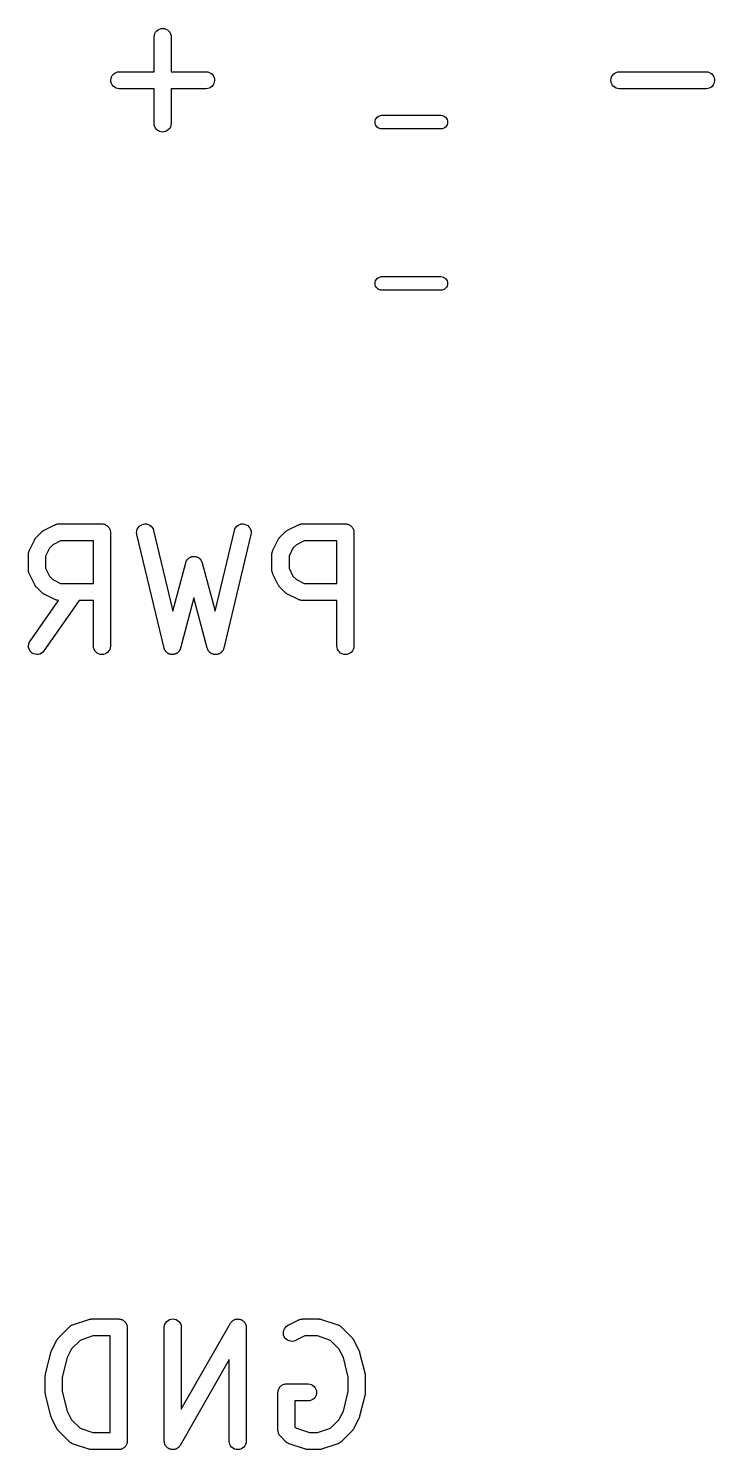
# Model space of a CAD drawing. Extents: x 130.4 to 170.5, y -130.2 to -95.9.
# Drawn here: x 130.39 to 136.43, y -130.23 to -117.72 of the extents above; entities that cross this region are included whole.
import ezdxf

# ---------------------------------------------------------------- set-up
doc = ezdxf.new("R2010")
doc.units = 0
doc.layers.add('BLACK', color=7, linetype='CONTINUOUS')

msp = doc.modelspace()

# ---------------------------------------------------------------- linework, layer by layer
at = {"layer": 'BLACK', "linetype": 'CONTINUOUS'}
for p, q in [((131.513, -117.748), (131.523, -117.737)), ((131.523, -117.737), (131.534, -117.728)), ((131.534, -117.728), (131.547, -117.721)), ((131.547, -117.721), (131.561, -117.717)), ((131.561, -117.717), (131.576, -117.715)), ((131.576, -117.715), (131.59, -117.717)), ((131.59, -117.717), (131.604, -117.721)), ((131.604, -117.721), (131.617, -117.728)), ((131.617, -117.728), (131.628, -117.738)), ((131.5, -117.789), (131.502, -117.775)), ((131.5, -117.79), (131.5, -117.789)), ((131.5, -118.096), (131.5, -117.79)), ((131.502, -117.775), (131.506, -117.761)), ((131.506, -117.761), (131.513, -117.748)), ((131.628, -117.738), (131.637, -117.749)), ((131.637, -117.749), (131.644, -117.762)), ((131.644, -117.762), (131.649, -117.776)), ((131.649, -117.776), (131.65, -117.79)), ((131.65, -117.79), (131.65, -118.096)), ((131.141, -118.118), (131.153, -118.109)), ((131.153, -118.109), (131.165, -118.102)), ((131.165, -118.102), (131.179, -118.098)), ((131.179, -118.098), (131.194, -118.096)), ((131.194, -118.096), (131.5, -118.096)), ((131.65, -118.096), (131.956, -118.096)), ((131.956, -118.096), (131.957, -118.096)), ((131.957, -118.096), (131.972, -118.098)), ((131.972, -118.098), (131.985, -118.102)), ((131.985, -118.102), (131.998, -118.11)), ((131.998, -118.11), (132.01, -118.119)), ((135.541, -118.118), (135.553, -118.109)), ((135.553, -118.109), (135.565, -118.102)), ((135.565, -118.102), (135.579, -118.098)), ((135.579, -118.098), (135.594, -118.096)), ((135.594, -118.096), (136.356, -118.096)), ((136.356, -118.096), (136.357, -118.096)), ((136.357, -118.096), (136.372, -118.098)), ((136.372, -118.098), (136.385, -118.102)), ((136.385, -118.102), (136.398, -118.11)), ((136.398, -118.11), (136.41, -118.119)), ((131.119, -118.171), (131.121, -118.156)), ((131.12, -118.185), (131.119, -118.171)), ((131.125, -118.2), (131.12, -118.185)), ((131.121, -118.156), (131.125, -118.142)), ((131.125, -118.142), (131.132, -118.129)), ((131.131, -118.212), (131.125, -118.2)), ((131.14, -118.224), (131.131, -118.212)), ((131.132, -118.129), (131.141, -118.118)), ((131.152, -118.233), (131.14, -118.224)), ((131.165, -118.24), (131.152, -118.233)), ((131.997, -118.234), (131.985, -118.241)), ((132.009, -118.225), (131.997, -118.234)), ((132.018, -118.213), (132.009, -118.225)), ((132.01, -118.119), (132.019, -118.13)), ((132.025, -118.2), (132.018, -118.213)), ((132.019, -118.13), (132.025, -118.143)), ((132.025, -118.143), (132.03, -118.157)), ((132.029, -118.187), (132.025, -118.2)), ((132.031, -118.172), (132.029, -118.187)), ((132.03, -118.157), (132.031, -118.172)), ((135.519, -118.171), (135.521, -118.156)), ((135.52, -118.185), (135.519, -118.171)), ((135.525, -118.2), (135.52, -118.185)), ((135.521, -118.156), (135.525, -118.142)), ((135.525, -118.142), (135.532, -118.129)), ((135.531, -118.212), (135.525, -118.2)), ((135.54, -118.224), (135.531, -118.212)), ((135.532, -118.129), (135.541, -118.118)), ((135.552, -118.233), (135.54, -118.224)), ((135.565, -118.24), (135.552, -118.233)), ((136.397, -118.234), (136.385, -118.241)), ((136.409, -118.225), (136.397, -118.234)), ((136.418, -118.213), (136.409, -118.225)), ((136.41, -118.119), (136.419, -118.13)), ((136.425, -118.2), (136.418, -118.213)), ((136.419, -118.13), (136.425, -118.143)), ((136.425, -118.143), (136.43, -118.157)), ((136.429, -118.187), (136.425, -118.2)), ((136.431, -118.172), (136.429, -118.187)), ((136.43, -118.157), (136.431, -118.172)), ((131.178, -118.245), (131.165, -118.24)), ((131.193, -118.246), (131.178, -118.245)), ((131.194, -118.246), (131.193, -118.246)), ((131.5, -118.246), (131.194, -118.246)), ((131.5, -118.552), (131.5, -118.246)), ((131.956, -118.246), (131.65, -118.246)), ((131.65, -118.246), (131.65, -118.552)), ((131.971, -118.245), (131.956, -118.246)), ((131.985, -118.241), (131.971, -118.245)), ((135.578, -118.245), (135.565, -118.24)), ((135.593, -118.246), (135.578, -118.245)), ((135.594, -118.246), (135.593, -118.246)), ((136.356, -118.246), (135.594, -118.246)), ((136.371, -118.245), (136.356, -118.246)), ((136.385, -118.241), (136.371, -118.245)), ((133.47, -118.49), (133.481, -118.484)), ((133.481, -118.484), (133.492, -118.481)), ((133.492, -118.481), (133.501, -118.48)), ((133.501, -118.48), (134.024, -118.48)), ((134.024, -118.48), (134.033, -118.481)), ((134.033, -118.481), (134.044, -118.484)), ((134.044, -118.484), (134.055, -118.49)), ((131.501, -118.567), (131.5, -118.552)), ((131.506, -118.581), (131.501, -118.567)), ((131.513, -118.594), (131.506, -118.581)), ((131.522, -118.605), (131.513, -118.594)), ((131.533, -118.615), (131.522, -118.605)), ((131.627, -118.606), (131.616, -118.615)), ((131.637, -118.595), (131.627, -118.606)), ((131.644, -118.582), (131.637, -118.595)), ((131.648, -118.568), (131.644, -118.582)), ((131.65, -118.553), (131.648, -118.568)), ((131.65, -118.552), (131.65, -118.553)), ((133.444, -118.54), (133.445, -118.528)), ((133.445, -118.552), (133.444, -118.54)), ((133.445, -118.528), (133.448, -118.517)), ((133.448, -118.563), (133.445, -118.552)), ((133.448, -118.517), (133.454, -118.507)), ((133.454, -118.573), (133.448, -118.563)), ((133.454, -118.507), (133.461, -118.497)), ((133.461, -118.583), (133.454, -118.573)), ((133.461, -118.497), (133.47, -118.49)), ((133.47, -118.59), (133.461, -118.583)), ((133.481, -118.596), (133.47, -118.59)), ((133.492, -118.599), (133.481, -118.596)), ((133.501, -118.6), (133.492, -118.599)), ((134.024, -118.6), (133.501, -118.6)), ((134.033, -118.599), (134.024, -118.6)), ((134.044, -118.596), (134.033, -118.599)), ((134.055, -118.59), (134.044, -118.596)), ((134.055, -118.49), (134.064, -118.497)), ((134.064, -118.583), (134.055, -118.59)), ((134.064, -118.497), (134.071, -118.507)), ((134.071, -118.573), (134.064, -118.583)), ((134.071, -118.507), (134.077, -118.517)), ((134.077, -118.563), (134.071, -118.573)), ((134.077, -118.517), (134.08, -118.528)), ((134.08, -118.552), (134.077, -118.563)), ((134.08, -118.528), (134.081, -118.54)), ((134.081, -118.54), (134.08, -118.552)), ((131.546, -118.622), (131.533, -118.615)), ((131.56, -118.626), (131.546, -118.622)), ((131.574, -118.627), (131.56, -118.626)), ((131.589, -118.626), (131.574, -118.627)), ((131.603, -118.622), (131.589, -118.626)), ((131.616, -118.615), (131.603, -118.622)), ((133.444, -119.96), (133.445, -119.948)), ((133.445, -119.972), (133.444, -119.96)), ((133.445, -119.948), (133.448, -119.937)), ((133.448, -119.983), (133.445, -119.972)), ((133.448, -119.937), (133.454, -119.927)), ((133.454, -119.993), (133.448, -119.983)), ((133.454, -119.927), (133.461, -119.917)), ((133.461, -119.917), (133.47, -119.91)), ((133.47, -119.91), (133.481, -119.904)), ((133.481, -119.904), (133.492, -119.901)), ((133.492, -119.901), (133.501, -119.9)), ((133.501, -119.9), (134.024, -119.9)), ((134.024, -119.9), (134.033, -119.901)), ((134.033, -119.901), (134.044, -119.904)), ((134.044, -119.904), (134.055, -119.91)), ((134.055, -119.91), (134.064, -119.917)), ((134.064, -119.917), (134.071, -119.927)), ((134.071, -119.927), (134.077, -119.937)), ((134.077, -119.983), (134.071, -119.993)), ((134.077, -119.937), (134.08, -119.948)), ((134.08, -119.972), (134.077, -119.983)), ((134.08, -119.948), (134.081, -119.96)), ((134.081, -119.96), (134.08, -119.972)), ((133.461, -120.003), (133.454, -119.993)), ((133.47, -120.01), (133.461, -120.003)), ((133.481, -120.016), (133.47, -120.01)), ((133.492, -120.019), (133.481, -120.016)), ((133.501, -120.02), (133.492, -120.019)), ((134.024, -120.02), (133.501, -120.02)), ((134.033, -120.019), (134.024, -120.02)), ((134.044, -120.016), (134.033, -120.019)), ((134.055, -120.01), (134.044, -120.016)), ((134.064, -120.003), (134.055, -120.01)), ((134.071, -119.993), (134.064, -120.003)), ((130.531, -122.133), (130.626, -122.085)), ((130.626, -122.085), (130.627, -122.085)), ((130.627, -122.085), (130.629, -122.084)), ((130.629, -122.084), (130.631, -122.083)), ((130.631, -122.083), (130.636, -122.082)), ((130.636, -122.082), (130.641, -122.08)), ((130.641, -122.08), (130.643, -122.079)), ((130.643, -122.079), (130.645, -122.079)), ((130.645, -122.079), (130.65, -122.078)), ((130.65, -122.078), (130.655, -122.078)), ((130.655, -122.078), (130.657, -122.078)), ((130.657, -122.078), (130.66, -122.077)), ((130.66, -122.077), (131.04, -122.077)), ((131.04, -122.077), (131.041, -122.077)), ((131.041, -122.077), (131.041, -122.077)), ((131.041, -122.077), (131.041, -122.077)), ((131.041, -122.077), (131.042, -122.077)), ((131.042, -122.077), (131.049, -122.078)), ((131.049, -122.078), (131.056, -122.079)), ((131.056, -122.079), (131.056, -122.079)), ((131.056, -122.079), (131.056, -122.079)), ((131.056, -122.079), (131.063, -122.081)), ((131.063, -122.081), (131.07, -122.083)), ((131.07, -122.083), (131.07, -122.083)), ((131.07, -122.083), (131.07, -122.083)), ((131.07, -122.083), (131.076, -122.087)), ((131.076, -122.087), (131.082, -122.09)), ((131.082, -122.09), (131.083, -122.09)), ((131.083, -122.09), (131.083, -122.09)), ((131.083, -122.09), (131.088, -122.095)), ((131.088, -122.095), (131.094, -122.1)), ((131.094, -122.1), (131.094, -122.1)), ((131.094, -122.1), (131.094, -122.1)), ((131.094, -122.1), (131.098, -122.105)), ((131.098, -122.105), (131.103, -122.111)), ((131.103, -122.111), (131.103, -122.111)), ((131.103, -122.111), (131.103, -122.111)), ((131.103, -122.111), (131.106, -122.118)), ((131.351, -122.125), (131.358, -122.112)), ((131.358, -122.112), (131.367, -122.101)), ((131.367, -122.101), (131.378, -122.091)), ((131.378, -122.091), (131.391, -122.084)), ((131.391, -122.084), (131.405, -122.079)), ((131.405, -122.079), (131.419, -122.077)), ((131.419, -122.077), (131.434, -122.078)), ((131.434, -122.078), (131.448, -122.082)), ((131.448, -122.082), (131.461, -122.089)), ((131.461, -122.089), (131.473, -122.098)), ((131.473, -122.098), (131.482, -122.109)), ((131.482, -122.109), (131.49, -122.121)), ((132.211, -122.12), (132.218, -122.108)), ((132.218, -122.108), (132.228, -122.097)), ((132.228, -122.097), (132.24, -122.088)), ((132.24, -122.088), (132.253, -122.082)), ((132.253, -122.082), (132.267, -122.078)), ((132.267, -122.078), (132.282, -122.077)), ((132.282, -122.077), (132.296, -122.08)), ((132.296, -122.08), (132.31, -122.084)), ((132.31, -122.084), (132.323, -122.092)), ((132.323, -122.092), (132.334, -122.102)), ((132.334, -122.102), (132.343, -122.113)), ((132.343, -122.113), (132.349, -122.126)), ((132.674, -122.133), (132.769, -122.085)), ((132.769, -122.085), (132.77, -122.085)), ((132.77, -122.085), (132.772, -122.084)), ((132.772, -122.084), (132.774, -122.083)), ((132.774, -122.083), (132.779, -122.082)), ((132.779, -122.082), (132.784, -122.08)), ((132.784, -122.08), (132.786, -122.079)), ((132.786, -122.079), (132.788, -122.079)), ((132.788, -122.079), (132.793, -122.078)), ((132.793, -122.078), (132.798, -122.078)), ((132.798, -122.078), (132.8, -122.078)), ((132.8, -122.078), (132.802, -122.077)), ((132.802, -122.077), (133.183, -122.077)), ((133.183, -122.077), (133.184, -122.077)), ((133.184, -122.077), (133.184, -122.077)), ((133.184, -122.077), (133.184, -122.077)), ((133.184, -122.077), (133.184, -122.077)), ((133.184, -122.077), (133.191, -122.078)), ((133.191, -122.078), (133.198, -122.079)), ((133.198, -122.079), (133.199, -122.079)), ((133.199, -122.079), (133.199, -122.079)), ((133.199, -122.079), (133.206, -122.081)), ((133.206, -122.081), (133.212, -122.083)), ((133.212, -122.083), (133.213, -122.083)), ((133.213, -122.083), (133.213, -122.083)), ((133.213, -122.083), (133.219, -122.087)), ((133.219, -122.087), (133.225, -122.09)), ((133.225, -122.09), (133.225, -122.09)), ((133.225, -122.09), (133.226, -122.09)), ((133.226, -122.09), (133.231, -122.095)), ((133.231, -122.095), (133.237, -122.1)), ((133.237, -122.1), (133.237, -122.1)), ((133.237, -122.1), (133.237, -122.1)), ((133.237, -122.1), (133.241, -122.105)), ((133.241, -122.105), (133.246, -122.111)), ((133.246, -122.111), (133.246, -122.111)), ((133.246, -122.111), (133.246, -122.111)), ((133.246, -122.111), (133.249, -122.118)), ((130.402, -122.309), (130.45, -122.214)), ((130.45, -122.213), (130.452, -122.21)), ((130.45, -122.214), (130.45, -122.213)), ((130.452, -122.21), (130.454, -122.206)), ((130.454, -122.206), (130.456, -122.203)), ((130.456, -122.203), (130.458, -122.201)), ((130.458, -122.201), (130.461, -122.198)), ((130.461, -122.198), (130.464, -122.195)), ((130.464, -122.195), (130.511, -122.147)), ((130.511, -122.147), (130.512, -122.146)), ((130.512, -122.146), (130.515, -122.144)), ((130.515, -122.144), (130.518, -122.141)), ((130.518, -122.141), (130.521, -122.139)), ((130.521, -122.139), (130.523, -122.137)), ((130.523, -122.137), (130.527, -122.135)), ((130.527, -122.135), (130.531, -122.133)), ((130.677, -122.227), (130.609, -122.262)), ((130.965, -122.227), (130.677, -122.227)), ((130.965, -122.601), (130.965, -122.227)), ((131.106, -122.118), (131.11, -122.124)), ((131.11, -122.124), (131.11, -122.124)), ((131.11, -122.124), (131.11, -122.124)), ((131.11, -122.124), (131.112, -122.131)), ((131.112, -122.131), (131.114, -122.138)), ((131.114, -122.138), (131.114, -122.138)), ((131.114, -122.138), (131.114, -122.138)), ((131.114, -122.138), (131.115, -122.145)), ((131.115, -122.145), (131.115, -122.152)), ((131.115, -122.152), (131.115, -123.152)), ((131.346, -122.154), (131.348, -122.14)), ((131.348, -122.169), (131.346, -122.154)), ((131.348, -122.14), (131.351, -122.125)), ((131.348, -122.17), (131.348, -122.169)), ((131.587, -123.17), (131.348, -122.17)), ((131.49, -122.121), (131.494, -122.135)), ((131.494, -122.135), (131.664, -122.846)), ((132.036, -122.846), (132.206, -122.135)), ((132.352, -122.17), (132.113, -123.17)), ((132.206, -122.134), (132.211, -122.12)), ((132.206, -122.135), (132.206, -122.134)), ((132.349, -122.126), (132.353, -122.141)), ((132.354, -122.155), (132.352, -122.17)), ((132.353, -122.141), (132.354, -122.155)), ((132.545, -122.309), (132.592, -122.214)), ((132.592, -122.214), (132.593, -122.213)), ((132.593, -122.213), (132.595, -122.21)), ((132.595, -122.21), (132.597, -122.206)), ((132.597, -122.206), (132.599, -122.203)), ((132.599, -122.203), (132.601, -122.201)), ((132.601, -122.201), (132.604, -122.198)), ((132.604, -122.198), (132.606, -122.195)), ((132.606, -122.195), (132.654, -122.147)), ((132.654, -122.147), (132.655, -122.146)), ((132.655, -122.146), (132.658, -122.144)), ((132.658, -122.144), (132.661, -122.141)), ((132.661, -122.141), (132.664, -122.139)), ((132.664, -122.139), (132.666, -122.137)), ((132.666, -122.137), (132.67, -122.135)), ((132.67, -122.135), (132.674, -122.133)), ((132.82, -122.227), (132.752, -122.262)), ((133.108, -122.227), (132.82, -122.227)), ((133.108, -122.601), (133.108, -122.227)), ((133.249, -122.118), (133.253, -122.124)), ((133.253, -122.124), (133.253, -122.124)), ((133.253, -122.124), (133.253, -122.124)), ((133.253, -122.124), (133.255, -122.131)), ((133.255, -122.131), (133.257, -122.138)), ((133.257, -122.138), (133.257, -122.138)), ((133.257, -122.138), (133.257, -122.138)), ((133.257, -122.138), (133.258, -122.145)), ((133.258, -122.145), (133.258, -122.152)), ((133.258, -122.152), (133.258, -123.152)), ((130.394, -122.337), (130.395, -122.332)), ((130.394, -122.34), (130.394, -122.337)), ((130.394, -122.342), (130.394, -122.34)), ((130.394, -122.343), (130.394, -122.342)), ((130.394, -122.486), (130.394, -122.343)), ((130.395, -122.332), (130.396, -122.327)), ((130.396, -122.325), (130.397, -122.323)), ((130.396, -122.327), (130.396, -122.325)), ((130.397, -122.323), (130.399, -122.318)), ((130.399, -122.318), (130.4, -122.313)), ((130.4, -122.313), (130.401, -122.311)), ((130.401, -122.311), (130.402, -122.309)), ((130.578, -122.292), (130.544, -122.361)), ((130.544, -122.361), (130.544, -122.468)), ((130.609, -122.262), (130.578, -122.292)), ((131.822, -122.369), (131.826, -122.367)), ((131.826, -122.367), (131.829, -122.366)), ((131.829, -122.366), (131.831, -122.365)), ((131.831, -122.365), (131.836, -122.365)), ((131.836, -122.365), (131.841, -122.364)), ((131.841, -122.364), (131.843, -122.364)), ((131.843, -122.364), (131.846, -122.363)), ((131.846, -122.363), (131.851, -122.363)), ((131.851, -122.363), (131.855, -122.363)), ((131.855, -122.363), (131.858, -122.364)), ((131.858, -122.364), (131.86, -122.364)), ((131.86, -122.364), (131.865, -122.365)), ((131.865, -122.365), (131.87, -122.366)), ((131.87, -122.366), (131.872, -122.367)), ((131.872, -122.367), (131.875, -122.367)), ((131.875, -122.367), (131.879, -122.369)), ((132.537, -122.337), (132.538, -122.332)), ((132.537, -122.34), (132.537, -122.337)), ((132.537, -122.342), (132.537, -122.34)), ((132.537, -122.343), (132.537, -122.342)), ((132.537, -122.486), (132.537, -122.343)), ((132.538, -122.332), (132.539, -122.327)), ((132.539, -122.325), (132.54, -122.323)), ((132.539, -122.327), (132.539, -122.325)), ((132.54, -122.323), (132.541, -122.318)), ((132.541, -122.318), (132.543, -122.313)), ((132.543, -122.313), (132.544, -122.311)), ((132.544, -122.311), (132.545, -122.309)), ((132.721, -122.292), (132.687, -122.361)), ((132.687, -122.361), (132.687, -122.468)), ((132.752, -122.262), (132.721, -122.292)), ((130.394, -122.488), (130.394, -122.486)), ((130.394, -122.49), (130.394, -122.488)), ((130.395, -122.495), (130.394, -122.49)), ((130.544, -122.468), (130.578, -122.537)), ((131.664, -122.846), (131.778, -122.419)), ((131.778, -122.418), (131.779, -122.415)), ((131.778, -122.419), (131.778, -122.418)), ((131.779, -122.413), (131.781, -122.409)), ((131.779, -122.415), (131.779, -122.413)), ((131.781, -122.409), (131.783, -122.404)), ((131.783, -122.404), (131.784, -122.402)), ((131.784, -122.402), (131.785, -122.4)), ((131.785, -122.4), (131.788, -122.396)), ((131.788, -122.396), (131.791, -122.392)), ((131.791, -122.392), (131.793, -122.39)), ((131.793, -122.39), (131.794, -122.388)), ((131.794, -122.388), (131.798, -122.385)), ((131.798, -122.385), (131.801, -122.381)), ((131.801, -122.381), (131.803, -122.38)), ((131.803, -122.38), (131.805, -122.378)), ((131.805, -122.378), (131.809, -122.376)), ((131.809, -122.376), (131.813, -122.373)), ((131.813, -122.373), (131.815, -122.372)), ((131.815, -122.372), (131.817, -122.371)), ((131.817, -122.371), (131.822, -122.369)), ((131.879, -122.369), (131.884, -122.371)), ((131.884, -122.371), (131.886, -122.372)), ((131.886, -122.372), (131.888, -122.373)), ((131.888, -122.373), (131.892, -122.376)), ((131.892, -122.376), (131.896, -122.379)), ((131.896, -122.379), (131.898, -122.38)), ((131.898, -122.38), (131.9, -122.382)), ((131.9, -122.382), (131.903, -122.385)), ((131.903, -122.385), (131.907, -122.389)), ((131.907, -122.389), (131.908, -122.391)), ((131.908, -122.391), (131.91, -122.393)), ((131.91, -122.393), (131.912, -122.397)), ((131.912, -122.397), (131.915, -122.401)), ((131.915, -122.401), (131.916, -122.403)), ((131.916, -122.403), (131.917, -122.405)), ((131.917, -122.405), (131.919, -122.41)), ((131.919, -122.41), (131.921, -122.414)), ((131.921, -122.414), (131.922, -122.416)), ((131.922, -122.416), (131.922, -122.419)), ((131.922, -122.419), (132.036, -122.846)), ((132.537, -122.488), (132.537, -122.486)), ((132.537, -122.49), (132.537, -122.488)), ((132.538, -122.495), (132.537, -122.49)), ((132.687, -122.468), (132.721, -122.537)), ((130.395, -122.5), (130.395, -122.495)), ((130.396, -122.502), (130.395, -122.5)), ((130.396, -122.505), (130.396, -122.502)), ((130.398, -122.509), (130.396, -122.505)), ((130.4, -122.514), (130.398, -122.509)), ((130.401, -122.516), (130.4, -122.514)), ((130.402, -122.518), (130.401, -122.516)), ((130.402, -122.519), (130.402, -122.518)), ((130.45, -122.614), (130.402, -122.519)), ((130.452, -122.618), (130.45, -122.614)), ((130.578, -122.537), (130.609, -122.567)), ((130.609, -122.567), (130.677, -122.601)), ((130.677, -122.601), (130.965, -122.601)), ((132.538, -122.5), (132.538, -122.495)), ((132.539, -122.502), (132.538, -122.5)), ((132.539, -122.505), (132.539, -122.502)), ((132.541, -122.509), (132.539, -122.505)), ((132.543, -122.514), (132.541, -122.509)), ((132.544, -122.516), (132.543, -122.514)), ((132.544, -122.518), (132.544, -122.516)), ((132.545, -122.519), (132.544, -122.518)), ((132.592, -122.614), (132.545, -122.519)), ((132.595, -122.618), (132.592, -122.614)), ((132.721, -122.537), (132.752, -122.567)), ((132.752, -122.567), (132.82, -122.601)), ((132.82, -122.601), (133.108, -122.601)), ((130.454, -122.622), (130.452, -122.618)), ((130.456, -122.624), (130.454, -122.622)), ((130.457, -122.627), (130.456, -122.624)), ((130.46, -122.63), (130.457, -122.627)), ((130.463, -122.633), (130.46, -122.63)), ((130.464, -122.634), (130.463, -122.633)), ((130.511, -122.682), (130.464, -122.634)), ((130.515, -122.684), (130.511, -122.682)), ((130.518, -122.687), (130.515, -122.684)), ((130.52, -122.689), (130.518, -122.687)), ((130.523, -122.691), (130.52, -122.689)), ((130.526, -122.693), (130.523, -122.691)), ((130.53, -122.695), (130.526, -122.693)), ((130.531, -122.696), (130.53, -122.695)), ((130.626, -122.743), (130.531, -122.696)), ((131.85, -122.729), (131.732, -123.172)), ((131.968, -123.172), (131.85, -122.729)), ((132.597, -122.622), (132.595, -122.618)), ((132.599, -122.624), (132.597, -122.622)), ((132.6, -122.627), (132.599, -122.624)), ((132.603, -122.63), (132.6, -122.627)), ((132.606, -122.633), (132.603, -122.63)), ((132.606, -122.634), (132.606, -122.633)), ((132.654, -122.682), (132.606, -122.634)), ((132.657, -122.684), (132.654, -122.682)), ((132.66, -122.687), (132.657, -122.684)), ((132.663, -122.689), (132.66, -122.687)), ((132.665, -122.691), (132.663, -122.689)), ((132.669, -122.693), (132.665, -122.691)), ((132.673, -122.695), (132.669, -122.693)), ((132.674, -122.696), (132.673, -122.695)), ((132.769, -122.743), (132.674, -122.696)), ((130.408, -123.109), (130.658, -122.751)), ((130.841, -122.751), (130.53, -123.195)), ((130.628, -122.744), (130.626, -122.743)), ((130.63, -122.745), (130.628, -122.744)), ((130.635, -122.747), (130.63, -122.745)), ((130.64, -122.749), (130.635, -122.747)), ((130.642, -122.749), (130.64, -122.749)), ((130.644, -122.75), (130.642, -122.749)), ((130.649, -122.75), (130.644, -122.75)), ((130.654, -122.751), (130.649, -122.75)), ((130.656, -122.751), (130.654, -122.751)), ((130.658, -122.751), (130.656, -122.751)), ((130.965, -122.751), (130.841, -122.751)), ((130.965, -123.152), (130.965, -122.751)), ((132.771, -122.744), (132.769, -122.743)), ((132.773, -122.745), (132.771, -122.744)), ((132.778, -122.747), (132.773, -122.745)), ((132.783, -122.749), (132.778, -122.747)), ((132.785, -122.749), (132.783, -122.749)), ((132.787, -122.75), (132.785, -122.749)), ((132.792, -122.75), (132.787, -122.75)), ((132.797, -122.751), (132.792, -122.75)), ((132.799, -122.751), (132.797, -122.751)), ((132.801, -122.751), (132.799, -122.751)), ((132.802, -122.751), (132.801, -122.751)), ((133.108, -122.751), (132.802, -122.751)), ((133.108, -123.152), (133.108, -122.751)), ((130.4, -123.122), (130.408, -123.109)), ((130.394, -123.151), (130.396, -123.136)), ((130.395, -123.165), (130.394, -123.151)), ((130.399, -123.179), (130.395, -123.165)), ((130.396, -123.136), (130.4, -123.122)), ((130.406, -123.192), (130.399, -123.179)), ((130.415, -123.204), (130.406, -123.192)), ((130.426, -123.214), (130.415, -123.204)), ((130.438, -123.221), (130.426, -123.214)), ((130.452, -123.225), (130.438, -123.221)), ((130.467, -123.227), (130.452, -123.225)), ((130.481, -123.226), (130.467, -123.227)), ((130.495, -123.223), (130.481, -123.226)), ((130.509, -123.216), (130.495, -123.223)), ((130.52, -123.207), (130.509, -123.216)), ((130.53, -123.196), (130.52, -123.207)), ((130.53, -123.195), (130.53, -123.196)), ((130.967, -123.167), (130.965, -123.152)), ((130.971, -123.181), (130.967, -123.167)), ((130.978, -123.194), (130.971, -123.181)), ((130.987, -123.205), (130.978, -123.194)), ((130.999, -123.215), (130.987, -123.205)), ((131.011, -123.222), (130.999, -123.215)), ((131.025, -123.226), (131.011, -123.222)), ((131.04, -123.227), (131.025, -123.226)), ((131.055, -123.226), (131.04, -123.227)), ((131.069, -123.222), (131.055, -123.226)), ((131.082, -123.215), (131.069, -123.222)), ((131.093, -123.206), (131.082, -123.215)), ((131.102, -123.195), (131.093, -123.206)), ((131.109, -123.182), (131.102, -123.195)), ((131.114, -123.168), (131.109, -123.182)), ((131.115, -123.153), (131.114, -123.168)), ((131.115, -123.152), (131.115, -123.153)), ((131.588, -123.173), (131.587, -123.17)), ((131.588, -123.176), (131.588, -123.173)), ((131.59, -123.18), (131.588, -123.176)), ((131.591, -123.184), (131.59, -123.18)), ((131.593, -123.187), (131.591, -123.184)), ((131.594, -123.19), (131.593, -123.187)), ((131.597, -123.193), (131.594, -123.19)), ((131.599, -123.196), (131.597, -123.193)), ((131.601, -123.199), (131.599, -123.196)), ((131.603, -123.202), (131.601, -123.199)), ((131.606, -123.204), (131.603, -123.202)), ((131.608, -123.207), (131.606, -123.204)), ((131.611, -123.209), (131.608, -123.207)), ((131.614, -123.212), (131.611, -123.209)), ((131.617, -123.214), (131.614, -123.212)), ((131.62, -123.216), (131.617, -123.214)), ((131.623, -123.218), (131.62, -123.216)), ((131.626, -123.219), (131.623, -123.218)), ((131.63, -123.221), (131.626, -123.219)), ((131.633, -123.223), (131.63, -123.221)), ((131.636, -123.223), (131.633, -123.223)), ((131.64, -123.225), (131.636, -123.223)), ((131.644, -123.225), (131.64, -123.225)), ((131.647, -123.226), (131.644, -123.225)), ((131.651, -123.227), (131.647, -123.226)), ((131.654, -123.227), (131.651, -123.227)), ((131.658, -123.227), (131.654, -123.227)), ((131.662, -123.227), (131.658, -123.227)), ((131.665, -123.227), (131.662, -123.227)), ((131.669, -123.227), (131.665, -123.227)), ((131.673, -123.226), (131.669, -123.227)), ((131.676, -123.225), (131.673, -123.226)), ((131.68, -123.224), (131.676, -123.225)), ((131.683, -123.224), (131.68, -123.224)), ((131.687, -123.222), (131.683, -123.224)), ((131.69, -123.221), (131.687, -123.222)), ((131.693, -123.219), (131.69, -123.221)), ((131.696, -123.218), (131.693, -123.219)), ((131.7, -123.215), (131.696, -123.218)), ((131.703, -123.214), (131.7, -123.215)), ((131.706, -123.211), (131.703, -123.214)), ((131.708, -123.209), (131.706, -123.211)), ((131.711, -123.206), (131.708, -123.209)), ((131.714, -123.204), (131.711, -123.206)), ((131.716, -123.201), (131.714, -123.204)), ((131.719, -123.199), (131.716, -123.201)), ((131.721, -123.195), (131.719, -123.199)), ((131.723, -123.192), (131.721, -123.195)), ((131.725, -123.189), (131.723, -123.192)), ((131.726, -123.186), (131.725, -123.189)), ((131.728, -123.183), (131.726, -123.186)), ((131.73, -123.179), (131.728, -123.183)), ((131.732, -123.173), (131.73, -123.176)), ((131.73, -123.176), (131.73, -123.179)), ((131.732, -123.172), (131.732, -123.173)), ((131.969, -123.175), (131.968, -123.172)), ((131.97, -123.178), (131.969, -123.175)), ((131.972, -123.182), (131.97, -123.178)), ((131.973, -123.185), (131.972, -123.182)), ((131.975, -123.188), (131.973, -123.185)), ((131.976, -123.191), (131.975, -123.188)), ((131.979, -123.195), (131.976, -123.191)), ((131.981, -123.198), (131.979, -123.195)), ((131.983, -123.2), (131.981, -123.198)), ((131.985, -123.203), (131.983, -123.2)), ((131.988, -123.206), (131.985, -123.203)), ((131.991, -123.209), (131.988, -123.206)), ((131.994, -123.211), (131.991, -123.209)), ((131.996, -123.213), (131.994, -123.211)), ((132, -123.215), (131.996, -123.213)), ((132.003, -123.217), (132, -123.215)), ((132.006, -123.219), (132.003, -123.217)), ((132.009, -123.22), (132.006, -123.219)), ((132.012, -123.222), (132.009, -123.22)), ((132.016, -123.223), (132.012, -123.222)), ((132.019, -123.224), (132.016, -123.223)), ((132.023, -123.225), (132.019, -123.224)), ((132.026, -123.226), (132.023, -123.225)), ((132.03, -123.227), (132.026, -123.226)), ((132.034, -123.227), (132.03, -123.227)), ((132.037, -123.227), (132.034, -123.227)), ((132.041, -123.227), (132.037, -123.227)), ((132.045, -123.227), (132.041, -123.227)), ((132.048, -123.227), (132.045, -123.227)), ((132.052, -123.227), (132.048, -123.227)), ((132.055, -123.226), (132.052, -123.227)), ((132.059, -123.225), (132.055, -123.226)), ((132.063, -123.224), (132.059, -123.225)), ((132.066, -123.223), (132.063, -123.224)), ((132.069, -123.221), (132.066, -123.223)), ((132.073, -123.22), (132.069, -123.221)), ((132.076, -123.218), (132.073, -123.22)), ((132.079, -123.217), (132.076, -123.218)), ((132.082, -123.214), (132.079, -123.217)), ((132.086, -123.212), (132.082, -123.214)), ((132.088, -123.21), (132.086, -123.212)), ((132.091, -123.208), (132.088, -123.21)), ((132.093, -123.205), (132.091, -123.208)), ((132.096, -123.202), (132.093, -123.205)), ((132.098, -123.2), (132.096, -123.202)), ((132.101, -123.197), (132.098, -123.2)), ((132.103, -123.194), (132.101, -123.197)), ((132.105, -123.191), (132.103, -123.194)), ((132.106, -123.187), (132.105, -123.191)), ((132.108, -123.185), (132.106, -123.187)), ((132.11, -123.181), (132.108, -123.185)), ((132.111, -123.177), (132.11, -123.181)), ((132.112, -123.174), (132.111, -123.177)), ((132.113, -123.171), (132.112, -123.174)), ((132.113, -123.17), (132.113, -123.171)), ((133.11, -123.167), (133.108, -123.152)), ((133.114, -123.181), (133.11, -123.167)), ((133.121, -123.194), (133.114, -123.181)), ((133.13, -123.205), (133.121, -123.194)), ((133.141, -123.215), (133.13, -123.205)), ((133.154, -123.222), (133.141, -123.215)), ((133.168, -123.226), (133.154, -123.222)), ((133.183, -123.227), (133.168, -123.226)), ((133.197, -123.226), (133.183, -123.227)), ((133.211, -123.222), (133.197, -123.226)), ((133.224, -123.215), (133.211, -123.222)), ((133.236, -123.206), (133.224, -123.215)), ((133.245, -123.195), (133.236, -123.206)), ((133.252, -123.182), (133.245, -123.195)), ((133.257, -123.168), (133.252, -123.182)), ((133.258, -123.153), (133.257, -123.168)), ((133.258, -123.152), (133.258, -123.153)), ((130.783, -129.129), (130.926, -129.081)), ((130.926, -129.081), (130.927, -129.081)), ((130.927, -129.081), (130.931, -129.08)), ((130.931, -129.08), (130.935, -129.079)), ((130.935, -129.079), (130.939, -129.079)), ((130.939, -129.079), (130.942, -129.078)), ((130.942, -129.078), (130.946, -129.078)), ((130.946, -129.078), (130.95, -129.077)), ((130.95, -129.077), (131.188, -129.077)), ((131.188, -129.077), (131.189, -129.077)), ((131.189, -129.077), (131.189, -129.077)), ((131.189, -129.077), (131.189, -129.077)), ((131.189, -129.077), (131.189, -129.077)), ((131.189, -129.077), (131.196, -129.078)), ((131.196, -129.078), (131.203, -129.079)), ((131.203, -129.079), (131.203, -129.079)), ((131.203, -129.079), (131.204, -129.079)), ((131.204, -129.079), (131.21, -129.081)), ((131.21, -129.081), (131.217, -129.083)), ((131.217, -129.083), (131.217, -129.083)), ((131.217, -129.083), (131.218, -129.083)), ((131.218, -129.083), (131.224, -129.087)), ((131.224, -129.087), (131.23, -129.09)), ((131.23, -129.09), (131.23, -129.09)), ((131.23, -129.09), (131.23, -129.09)), ((131.23, -129.09), (131.236, -129.095)), ((131.236, -129.095), (131.241, -129.1)), ((131.241, -129.1), (131.241, -129.1)), ((131.241, -129.1), (131.242, -129.1)), ((131.242, -129.1), (131.246, -129.105)), ((131.246, -129.105), (131.251, -129.111)), ((131.251, -129.111), (131.251, -129.111)), ((131.251, -129.111), (131.251, -129.111)), ((131.251, -129.111), (131.254, -129.118)), ((131.254, -129.118), (131.257, -129.124)), ((131.591, -129.137), (131.595, -129.123)), ((131.595, -129.123), (131.602, -129.11)), ((131.602, -129.11), (131.612, -129.099)), ((131.612, -129.099), (131.623, -129.09)), ((131.623, -129.09), (131.636, -129.083)), ((131.636, -129.083), (131.65, -129.079)), ((131.65, -129.079), (131.665, -129.077)), ((131.665, -129.077), (131.679, -129.079)), ((131.679, -129.079), (131.693, -129.083)), ((131.693, -129.083), (131.706, -129.09)), ((131.706, -129.09), (131.718, -129.1)), ((131.718, -129.1), (131.727, -129.111)), ((131.727, -129.111), (131.734, -129.124)), ((131.739, -129.87), (132.171, -129.115)), ((132.171, -129.114), (132.173, -129.112)), ((132.171, -129.115), (132.171, -129.114)), ((132.173, -129.112), (132.174, -129.11)), ((132.174, -129.11), (132.177, -129.106)), ((132.177, -129.106), (132.18, -129.102)), ((132.18, -129.102), (132.182, -129.101)), ((132.182, -129.101), (132.183, -129.099)), ((132.183, -129.099), (132.187, -129.096)), ((132.187, -129.096), (132.191, -129.093)), ((132.191, -129.093), (132.193, -129.091)), ((132.193, -129.091), (132.195, -129.09)), ((132.195, -129.09), (132.199, -129.087)), ((132.199, -129.087), (132.203, -129.085)), ((132.203, -129.085), (132.205, -129.084)), ((132.205, -129.084), (132.208, -129.083)), ((132.208, -129.083), (132.212, -129.081)), ((132.212, -129.081), (132.217, -129.08)), ((132.217, -129.08), (132.219, -129.079)), ((132.219, -129.079), (132.222, -129.079)), ((132.222, -129.079), (132.226, -129.078)), ((132.226, -129.078), (132.231, -129.078)), ((132.231, -129.078), (132.234, -129.078)), ((132.234, -129.078), (132.236, -129.077)), ((132.236, -129.077), (132.241, -129.078)), ((132.241, -129.078), (132.246, -129.078)), ((132.246, -129.078), (132.248, -129.079)), ((132.248, -129.079), (132.251, -129.079)), ((132.251, -129.079), (132.255, -129.08)), ((132.255, -129.08), (132.26, -129.081)), ((132.26, -129.081), (132.262, -129.082)), ((132.262, -129.082), (132.265, -129.083)), ((132.265, -129.083), (132.269, -129.086)), ((132.269, -129.086), (132.273, -129.088)), ((132.273, -129.088), (132.275, -129.089)), ((132.275, -129.089), (132.278, -129.09)), ((132.278, -129.09), (132.281, -129.093)), ((132.281, -129.093), (132.285, -129.096)), ((132.285, -129.096), (132.287, -129.098)), ((132.287, -129.098), (132.289, -129.1)), ((132.289, -129.1), (132.292, -129.103)), ((132.292, -129.103), (132.295, -129.107)), ((132.295, -129.107), (132.297, -129.109)), ((132.297, -129.109), (132.298, -129.111)), ((132.298, -129.111), (132.3, -129.115)), ((132.3, -129.115), (132.303, -129.119)), ((132.303, -129.119), (132.304, -129.122)), ((132.304, -129.122), (132.305, -129.124)), ((132.678, -129.133), (132.774, -129.085)), ((132.774, -129.085), (132.775, -129.085)), ((132.775, -129.085), (132.777, -129.084)), ((132.777, -129.084), (132.779, -129.083)), ((132.779, -129.083), (132.783, -129.082)), ((132.783, -129.082), (132.788, -129.08)), ((132.788, -129.08), (132.79, -129.079)), ((132.79, -129.079), (132.793, -129.079)), ((132.793, -129.079), (132.798, -129.078)), ((132.798, -129.078), (132.803, -129.078)), ((132.803, -129.078), (132.805, -129.078)), ((132.805, -129.078), (132.807, -129.077)), ((132.807, -129.077), (132.95, -129.077)), ((132.95, -129.077), (132.951, -129.077)), ((132.951, -129.077), (132.955, -129.078)), ((132.955, -129.078), (132.959, -129.078)), ((132.959, -129.078), (132.962, -129.079)), ((132.962, -129.079), (132.966, -129.079)), ((132.966, -129.079), (132.97, -129.08)), ((132.97, -129.08), (132.974, -129.081)), ((132.974, -129.081), (133.117, -129.129)), ((130.652, -129.251), (130.653, -129.248)), ((130.653, -129.248), (130.656, -129.245)), ((130.656, -129.245), (130.659, -129.242)), ((130.659, -129.242), (130.754, -129.147)), ((130.754, -129.147), (130.755, -129.146)), ((130.755, -129.146), (130.757, -129.145)), ((130.757, -129.145), (130.758, -129.143)), ((130.758, -129.143), (130.762, -129.14)), ((130.762, -129.14), (130.766, -129.137)), ((130.766, -129.137), (130.768, -129.136)), ((130.768, -129.136), (130.77, -129.135)), ((130.77, -129.135), (130.775, -129.133)), ((130.775, -129.133), (130.779, -129.13)), ((130.779, -129.13), (130.781, -129.13)), ((130.781, -129.13), (130.783, -129.129)), ((130.962, -129.227), (130.848, -129.266)), ((131.113, -129.227), (130.962, -129.227)), ((131.113, -130.077), (131.113, -129.227)), ((131.257, -129.124), (131.258, -129.124)), ((131.258, -129.124), (131.258, -129.124)), ((131.258, -129.124), (131.26, -129.131)), ((131.26, -129.131), (131.262, -129.138)), ((131.262, -129.138), (131.262, -129.138)), ((131.262, -129.138), (131.262, -129.138)), ((131.262, -129.138), (131.262, -129.145)), ((131.262, -129.145), (131.263, -129.152)), ((131.263, -129.152), (131.263, -130.152)), ((131.589, -129.151), (131.591, -129.137)), ((131.589, -129.152), (131.589, -129.151)), ((131.589, -130.152), (131.589, -129.152)), ((131.734, -129.124), (131.738, -129.138)), ((131.738, -129.138), (131.739, -129.152)), ((131.739, -129.152), (131.739, -129.87)), ((132.305, -129.124), (132.306, -129.128)), ((132.306, -129.128), (132.308, -129.133)), ((132.308, -129.133), (132.309, -129.135)), ((132.309, -129.135), (132.309, -129.138)), ((132.309, -129.138), (132.31, -129.143)), ((132.31, -129.143), (132.311, -129.147)), ((132.311, -129.147), (132.31, -129.15)), ((132.31, -129.15), (132.311, -129.152)), ((132.311, -129.152), (132.311, -130.152)), ((132.637, -129.205), (132.638, -129.19)), ((132.639, -129.219), (132.637, -129.205)), ((132.638, -129.19), (132.641, -129.176)), ((132.645, -129.233), (132.639, -129.219)), ((132.641, -129.176), (132.647, -129.163)), ((132.652, -129.246), (132.645, -129.233)), ((132.647, -129.163), (132.655, -129.151)), ((132.662, -129.256), (132.652, -129.246)), ((132.655, -129.151), (132.666, -129.141)), ((132.666, -129.141), (132.678, -129.133)), ((132.825, -129.227), (132.745, -129.267)), ((132.938, -129.227), (132.825, -129.227)), ((133.052, -129.266), (132.938, -129.227)), ((133.117, -129.129), (133.118, -129.129)), ((133.118, -129.129), (133.12, -129.13)), ((133.12, -129.13), (133.122, -129.131)), ((133.122, -129.131), (133.126, -129.133)), ((133.126, -129.133), (133.131, -129.135)), ((133.131, -129.135), (133.133, -129.137)), ((133.133, -129.137), (133.135, -129.138)), ((133.135, -129.138), (133.139, -129.141)), ((133.139, -129.141), (133.143, -129.144)), ((133.143, -129.144), (133.144, -129.146)), ((133.144, -129.146), (133.146, -129.147)), ((133.146, -129.147), (133.241, -129.242)), ((133.241, -129.242), (133.242, -129.243)), ((133.242, -129.243), (133.244, -129.246)), ((133.244, -129.246), (133.247, -129.249)), ((130.544, -129.563), (130.592, -129.372)), ((130.592, -129.371), (130.594, -129.364)), ((130.592, -129.372), (130.592, -129.371)), ((130.592, -129.371), (130.592, -129.371)), ((130.592, -129.371), (130.592, -129.371)), ((130.594, -129.364), (130.597, -129.358)), ((130.597, -129.357), (130.645, -129.262)), ((130.597, -129.358), (130.597, -129.357)), ((130.597, -129.357), (130.597, -129.357)), ((130.645, -129.261), (130.648, -129.257)), ((130.645, -129.262), (130.645, -129.261)), ((130.648, -129.257), (130.65, -129.254)), ((130.65, -129.254), (130.652, -129.251)), ((130.774, -129.34), (130.735, -129.417)), ((130.848, -129.266), (130.774, -129.34)), ((132.674, -129.265), (132.662, -129.256)), ((132.687, -129.271), (132.674, -129.265)), ((132.702, -129.274), (132.687, -129.271)), ((132.716, -129.275), (132.702, -129.274)), ((132.731, -129.273), (132.716, -129.275)), ((132.745, -129.268), (132.731, -129.273)), ((132.745, -129.267), (132.745, -129.268)), ((133.126, -129.34), (133.052, -129.266)), ((133.165, -129.417), (133.126, -129.34)), ((133.247, -129.249), (133.249, -129.252)), ((133.249, -129.252), (133.251, -129.254)), ((133.251, -129.254), (133.253, -129.258)), ((133.253, -129.258), (133.255, -129.262)), ((133.255, -129.262), (133.303, -129.357)), ((133.303, -129.357), (133.303, -129.358)), ((133.303, -129.358), (133.303, -129.358)), ((133.303, -129.358), (133.304, -129.358)), ((133.304, -129.358), (133.306, -129.365)), ((133.306, -129.365), (133.308, -129.372)), ((133.308, -129.372), (133.308, -129.372)), ((133.308, -129.372), (133.308, -129.372)), ((133.308, -129.372), (133.356, -129.563)), ((130.735, -129.417), (130.692, -129.59)), ((132.161, -129.435), (131.729, -130.19)), ((132.161, -130.152), (132.161, -129.435)), ((133.208, -129.59), (133.165, -129.417)), ((130.542, -129.577), (130.543, -129.571)), ((130.542, -129.579), (130.542, -129.577)), ((130.542, -129.58), (130.542, -129.579)), ((130.542, -129.581), (130.542, -129.58)), ((130.542, -129.724), (130.542, -129.581)), ((130.543, -129.565), (130.544, -129.564)), ((130.543, -129.571), (130.543, -129.565)), ((130.544, -129.564), (130.544, -129.563)), ((130.692, -129.59), (130.692, -129.715)), ((133.208, -129.715), (133.208, -129.59)), ((133.356, -129.563), (133.356, -129.564)), ((133.356, -129.564), (133.357, -129.565)), ((133.357, -129.565), (133.357, -129.566)), ((133.357, -129.566), (133.357, -129.572)), ((133.357, -129.572), (133.358, -129.578)), ((133.358, -129.578), (133.358, -129.58)), ((133.358, -129.58), (133.358, -129.581)), ((133.358, -129.581), (133.358, -129.724)), ((130.542, -129.725), (130.542, -129.724)), ((130.542, -129.726), (130.542, -129.725)), ((130.543, -129.732), (130.542, -129.726)), ((130.543, -129.738), (130.543, -129.732)), ((130.543, -129.74), (130.543, -129.738)), ((130.544, -129.741), (130.543, -129.74)), ((130.544, -129.742), (130.544, -129.741)), ((130.592, -129.932), (130.544, -129.742)), ((130.692, -129.715), (130.735, -129.888)), ((132.589, -129.723), (132.59, -129.716)), ((132.589, -129.724), (132.589, -129.723)), ((132.589, -129.723), (132.589, -129.723)), ((132.589, -129.723), (132.589, -129.723)), ((132.589, -129.723), (132.589, -129.723)), ((132.589, -130.057), (132.589, -129.724)), ((132.59, -129.716), (132.591, -129.709)), ((132.591, -129.708), (132.593, -129.702)), ((132.591, -129.709), (132.591, -129.708)), ((132.591, -129.708), (132.591, -129.708)), ((132.593, -129.702), (132.595, -129.695)), ((132.595, -129.694), (132.599, -129.688)), ((132.595, -129.695), (132.595, -129.694)), ((132.595, -129.695), (132.595, -129.695)), ((132.599, -129.688), (132.602, -129.682)), ((132.602, -129.681), (132.607, -129.676)), ((132.602, -129.682), (132.602, -129.681)), ((132.602, -129.682), (132.602, -129.682)), ((132.607, -129.676), (132.611, -129.671)), ((132.611, -129.671), (132.612, -129.67)), ((132.612, -129.67), (132.617, -129.666)), ((132.612, -129.67), (132.612, -129.67)), ((132.617, -129.666), (132.623, -129.661)), ((132.623, -129.661), (132.629, -129.658)), ((132.623, -129.661), (132.623, -129.661)), ((132.623, -129.661), (132.623, -129.661)), ((132.629, -129.658), (132.636, -129.654)), ((132.636, -129.654), (132.643, -129.652)), ((132.636, -129.654), (132.636, -129.654)), ((132.636, -129.654), (132.636, -129.654)), ((132.643, -129.652), (132.65, -129.65)), ((132.65, -129.65), (132.657, -129.649)), ((132.65, -129.65), (132.65, -129.65)), ((132.65, -129.65), (132.65, -129.65)), ((132.657, -129.649), (132.664, -129.649)), ((132.664, -129.649), (132.855, -129.649)), ((132.855, -129.649), (132.856, -129.649)), ((132.856, -129.649), (132.87, -129.65)), ((132.87, -129.65), (132.884, -129.655)), ((132.884, -129.655), (132.897, -129.662)), ((132.897, -129.662), (132.908, -129.671)), ((132.908, -129.671), (132.918, -129.683)), ((132.918, -129.683), (132.924, -129.696)), ((132.924, -129.696), (132.928, -129.71)), ((132.928, -129.739), (132.924, -129.753)), ((132.928, -129.71), (132.93, -129.724)), ((132.93, -129.724), (132.928, -129.739)), ((133.165, -129.888), (133.208, -129.715)), ((133.356, -129.742), (133.308, -129.932)), ((133.357, -129.739), (133.356, -129.741)), ((133.356, -129.741), (133.356, -129.742)), ((133.358, -129.728), (133.357, -129.733)), ((133.357, -129.733), (133.357, -129.739)), ((133.358, -129.724), (133.358, -129.725)), ((133.358, -129.725), (133.358, -129.726)), ((133.358, -129.726), (133.358, -129.728)), ((132.855, -129.799), (132.739, -129.799)), ((132.739, -129.799), (132.739, -130.026)), ((132.869, -129.797), (132.855, -129.799)), ((132.883, -129.793), (132.869, -129.797)), ((132.896, -129.786), (132.883, -129.793)), ((132.908, -129.777), (132.896, -129.786)), ((132.917, -129.766), (132.908, -129.777)), ((132.924, -129.753), (132.917, -129.766)), ((130.592, -129.933), (130.592, -129.932)), ((130.594, -129.94), (130.592, -129.933)), ((130.592, -129.933), (130.592, -129.933)), ((130.596, -129.946), (130.594, -129.94)), ((130.597, -129.947), (130.596, -129.946)), ((130.597, -129.948), (130.597, -129.947)), ((130.597, -129.947), (130.597, -129.947)), ((130.645, -130.043), (130.597, -129.948)), ((130.735, -129.888), (130.774, -129.965)), ((130.774, -129.965), (130.848, -130.039)), ((133.052, -130.039), (133.126, -129.965)), ((133.126, -129.965), (133.165, -129.888)), ((133.303, -129.948), (133.255, -130.043)), ((133.306, -129.941), (133.303, -129.947)), ((133.303, -129.947), (133.303, -129.948)), ((133.303, -129.948), (133.303, -129.948)), ((133.308, -129.934), (133.306, -129.941)), ((133.308, -129.932), (133.308, -129.933)), ((133.308, -129.933), (133.308, -129.934)), ((133.308, -129.934), (133.308, -129.934)), ((130.647, -130.047), (130.645, -130.043)), ((130.649, -130.05), (130.647, -130.047)), ((130.651, -130.053), (130.649, -130.05)), ((130.653, -130.055), (130.651, -130.053)), ((130.656, -130.059), (130.653, -130.055)), ((130.658, -130.062), (130.656, -130.059)), ((130.659, -130.063), (130.658, -130.062)), ((130.754, -130.158), (130.659, -130.063)), ((130.848, -130.039), (130.962, -130.077)), ((130.962, -130.077), (131.113, -130.077)), ((132.59, -130.064), (132.589, -130.057)), ((132.591, -130.071), (132.59, -130.064)), ((132.591, -130.072), (132.591, -130.071)), ((132.591, -130.071), (132.591, -130.071)), ((132.593, -130.078), (132.591, -130.072)), ((132.595, -130.085), (132.593, -130.078)), ((132.595, -130.086), (132.595, -130.085)), ((132.595, -130.085), (132.595, -130.085)), ((132.598, -130.092), (132.595, -130.086)), ((132.601, -130.098), (132.598, -130.092)), ((132.602, -130.098), (132.601, -130.098)), ((132.602, -130.099), (132.602, -130.098)), ((132.606, -130.104), (132.602, -130.099)), ((132.611, -130.109), (132.606, -130.104)), ((132.611, -130.11), (132.611, -130.109)), ((132.659, -130.158), (132.611, -130.11)), ((132.611, -130.11), (132.611, -130.11)), ((132.611, -130.11), (132.611, -130.11)), ((132.611, -130.11), (132.611, -130.11)), ((132.739, -130.026), (132.752, -130.039)), ((132.752, -130.039), (132.867, -130.077)), ((132.867, -130.077), (132.938, -130.077)), ((132.938, -130.077), (133.052, -130.039)), ((133.241, -130.063), (133.146, -130.158)), ((133.244, -130.059), (133.241, -130.063)), ((133.247, -130.056), (133.244, -130.059)), ((133.248, -130.054), (133.247, -130.056)), ((133.25, -130.051), (133.248, -130.054)), ((133.252, -130.048), (133.25, -130.051)), ((133.255, -130.044), (133.252, -130.048)), ((133.255, -130.043), (133.255, -130.044)), ((130.756, -130.159), (130.754, -130.158)), ((130.757, -130.161), (130.756, -130.159)), ((130.761, -130.164), (130.757, -130.161)), ((130.765, -130.167), (130.761, -130.164)), ((130.767, -130.168), (130.765, -130.167)), ((130.769, -130.169), (130.767, -130.168)), ((130.774, -130.172), (130.769, -130.169)), ((130.778, -130.174), (130.774, -130.172)), ((130.78, -130.175), (130.778, -130.174)), ((130.782, -130.176), (130.78, -130.175)), ((130.783, -130.176), (130.782, -130.176)), ((130.926, -130.224), (130.783, -130.176)), ((130.93, -130.224), (130.926, -130.224)), ((130.934, -130.226), (130.93, -130.224)), ((130.938, -130.226), (130.934, -130.226)), ((130.941, -130.227), (130.938, -130.226)), ((130.945, -130.227), (130.941, -130.227)), ((130.949, -130.227), (130.945, -130.227)), ((130.95, -130.227), (130.949, -130.227)), ((131.188, -130.227), (130.95, -130.227)), ((131.195, -130.227), (131.188, -130.227)), ((131.202, -130.226), (131.195, -130.227)), ((131.203, -130.226), (131.202, -130.226)), ((131.202, -130.226), (131.202, -130.226)), ((131.209, -130.224), (131.203, -130.226)), ((131.216, -130.222), (131.209, -130.224)), ((131.217, -130.222), (131.216, -130.222)), ((131.216, -130.222), (131.216, -130.222)), ((131.223, -130.218), (131.217, -130.222)), ((131.229, -130.215), (131.223, -130.218)), ((131.23, -130.215), (131.229, -130.215)), ((131.229, -130.215), (131.229, -130.215)), ((131.235, -130.21), (131.23, -130.215)), ((131.241, -130.206), (131.235, -130.21)), ((131.245, -130.2), (131.241, -130.206)), ((131.241, -130.206), (131.241, -130.206)), ((131.241, -130.206), (131.241, -130.206)), ((131.25, -130.195), (131.245, -130.2)), ((131.254, -130.188), (131.25, -130.194)), ((131.25, -130.194), (131.25, -130.195)), ((131.25, -130.195), (131.25, -130.195)), ((131.257, -130.182), (131.254, -130.188)), ((131.259, -130.175), (131.257, -130.181)), ((131.257, -130.181), (131.257, -130.182)), ((131.257, -130.182), (131.257, -130.182)), ((131.261, -130.168), (131.259, -130.175)), ((131.262, -130.167), (131.261, -130.168)), ((131.261, -130.168), (131.261, -130.168)), ((131.263, -130.153), (131.262, -130.16)), ((131.262, -130.16), (131.262, -130.167)), ((131.263, -130.152), (131.263, -130.153)), ((131.263, -130.153), (131.263, -130.153)), ((131.263, -130.153), (131.263, -130.153)), ((131.263, -130.153), (131.263, -130.153)), ((131.59, -130.155), (131.589, -130.152)), ((131.589, -130.157), (131.59, -130.155)), ((131.59, -130.162), (131.589, -130.157)), ((131.591, -130.167), (131.59, -130.162)), ((131.591, -130.169), (131.591, -130.167)), ((131.592, -130.172), (131.591, -130.169)), ((131.594, -130.176), (131.592, -130.172)), ((131.595, -130.181), (131.594, -130.176)), ((131.596, -130.183), (131.595, -130.181)), ((131.597, -130.186), (131.596, -130.183)), ((131.6, -130.19), (131.597, -130.186)), ((131.602, -130.194), (131.6, -130.19)), ((131.603, -130.196), (131.602, -130.194)), ((131.605, -130.198), (131.603, -130.196)), ((131.608, -130.202), (131.605, -130.198)), ((131.611, -130.205), (131.608, -130.202)), ((131.613, -130.207), (131.611, -130.205)), ((131.615, -130.209), (131.613, -130.207)), ((131.619, -130.211), (131.615, -130.209)), ((131.622, -130.215), (131.619, -130.211)), ((131.625, -130.216), (131.622, -130.215)), ((131.627, -130.217), (131.625, -130.216)), ((131.631, -130.219), (131.627, -130.217)), ((131.635, -130.222), (131.631, -130.219)), ((131.638, -130.222), (131.635, -130.222)), ((131.64, -130.223), (131.638, -130.222)), ((131.645, -130.224), (131.64, -130.223)), ((131.649, -130.226), (131.645, -130.224)), ((131.652, -130.226), (131.649, -130.226)), ((131.654, -130.227), (131.652, -130.226)), ((131.659, -130.227), (131.654, -130.227)), ((131.664, -130.227), (131.659, -130.227)), ((131.666, -130.227), (131.664, -130.227)), ((131.669, -130.227), (131.666, -130.227)), ((131.674, -130.226), (131.669, -130.227)), ((131.678, -130.226), (131.674, -130.226)), ((131.681, -130.225), (131.678, -130.226)), ((131.683, -130.225), (131.681, -130.225)), ((131.688, -130.223), (131.683, -130.225)), ((131.692, -130.222), (131.688, -130.223)), ((131.695, -130.221), (131.692, -130.222)), ((131.697, -130.22), (131.695, -130.221)), ((131.701, -130.217), (131.697, -130.22)), ((131.705, -130.215), (131.701, -130.217)), ((131.707, -130.214), (131.705, -130.215)), ((131.709, -130.212), (131.707, -130.214)), ((131.713, -130.209), (131.709, -130.212)), ((131.717, -130.206), (131.713, -130.209)), ((131.718, -130.204), (131.717, -130.206)), ((131.72, -130.202), (131.718, -130.204)), ((131.723, -130.198), (131.72, -130.202)), ((131.726, -130.195), (131.723, -130.198)), ((131.727, -130.193), (131.726, -130.195)), ((131.729, -130.19), (131.727, -130.193)), ((131.729, -130.19), (131.729, -130.19)), ((132.162, -130.167), (132.161, -130.152)), ((132.166, -130.181), (132.162, -130.167)), ((132.173, -130.194), (132.166, -130.181)), ((132.182, -130.205), (132.173, -130.194)), ((132.194, -130.215), (132.182, -130.205)), ((132.207, -130.222), (132.194, -130.215)), ((132.221, -130.226), (132.207, -130.222)), ((132.235, -130.227), (132.221, -130.226)), ((132.25, -130.226), (132.235, -130.227)), ((132.264, -130.222), (132.25, -130.226)), ((132.277, -130.215), (132.264, -130.222)), ((132.288, -130.206), (132.277, -130.215)), ((132.298, -130.195), (132.288, -130.206)), ((132.305, -130.182), (132.298, -130.195)), ((132.309, -130.168), (132.305, -130.182)), ((132.311, -130.153), (132.309, -130.168)), ((132.311, -130.152), (132.311, -130.153)), ((132.661, -130.159), (132.659, -130.158)), ((132.662, -130.161), (132.661, -130.159)), ((132.666, -130.164), (132.662, -130.161)), ((132.67, -130.167), (132.666, -130.164)), ((132.672, -130.168), (132.67, -130.167)), ((132.674, -130.169), (132.672, -130.168)), ((132.679, -130.172), (132.674, -130.169)), ((132.683, -130.174), (132.679, -130.172)), ((132.685, -130.175), (132.683, -130.174)), ((132.687, -130.176), (132.685, -130.175)), ((132.688, -130.176), (132.687, -130.176)), ((132.831, -130.224), (132.688, -130.176)), ((132.835, -130.224), (132.831, -130.224)), ((132.839, -130.226), (132.835, -130.224)), ((132.842, -130.226), (132.839, -130.226)), ((132.845, -130.227), (132.842, -130.226)), ((132.85, -130.227), (132.845, -130.227)), ((132.854, -130.227), (132.85, -130.227)), ((132.855, -130.227), (132.854, -130.227)), ((132.95, -130.227), (132.855, -130.227)), ((132.954, -130.227), (132.95, -130.227)), ((132.958, -130.227), (132.954, -130.227)), ((132.961, -130.226), (132.958, -130.227)), ((132.965, -130.226), (132.961, -130.226)), ((132.969, -130.225), (132.965, -130.226)), ((132.973, -130.224), (132.969, -130.225)), ((132.974, -130.224), (132.973, -130.224)), ((133.117, -130.176), (132.974, -130.224)), ((133.119, -130.175), (133.117, -130.176)), ((133.121, -130.174), (133.119, -130.175)), ((133.125, -130.172), (133.121, -130.174)), ((133.13, -130.17), (133.125, -130.172)), ((133.132, -130.169), (133.13, -130.17)), ((133.134, -130.168), (133.132, -130.169)), ((133.138, -130.164), (133.134, -130.168)), ((133.142, -130.162), (133.138, -130.164)), ((133.143, -130.16), (133.142, -130.162)), ((133.145, -130.159), (133.143, -130.16)), ((133.146, -130.158), (133.145, -130.159))]:
    msp.add_line(p, q, dxfattribs=at)

doc.saveas('drawing.dxf')
